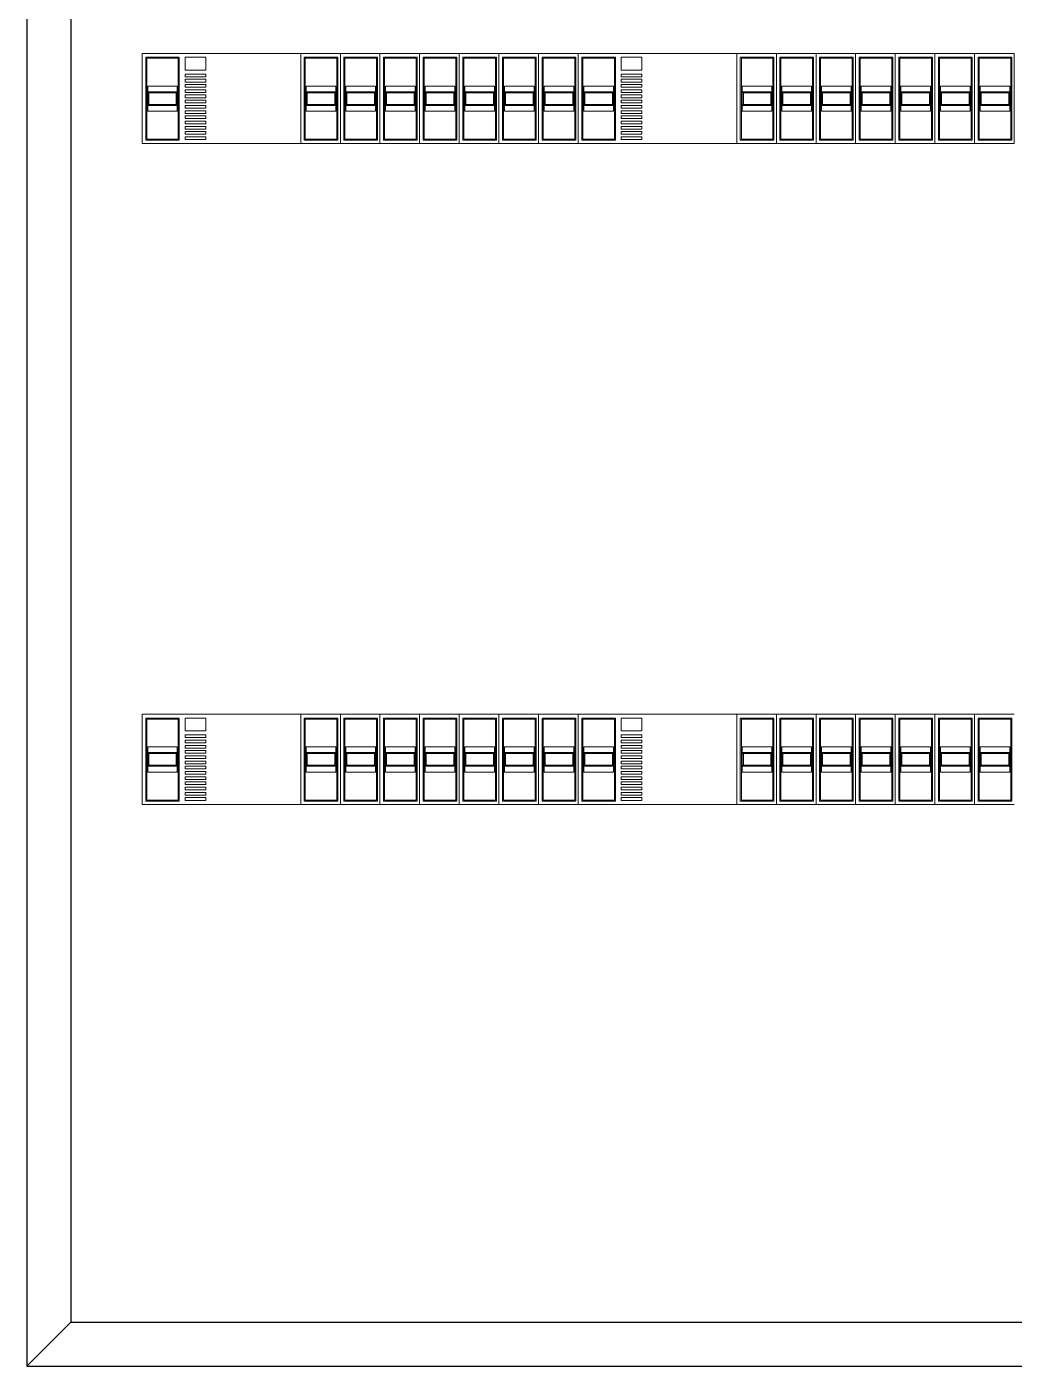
# Model space of a CAD drawing. Header units: millimetres. Extents: x 2046 to 14753, y 2361 to 29276.
# Drawn here: x 10143.6 to 10188.4, y 3830.7 to 3891.5 of the extents above; entities that cross this region are included whole.
import ezdxf

# ---------------------------------------------------------------- set-up
doc = ezdxf.new("R2010")
doc.units = ezdxf.units.MM
doc.layers.add('MYKUVVET', color=1, linetype='Continuous')

msp = doc.modelspace()

# ---------------------------------------------------------------- linework, layer by layer
at = {"color": 30, "lineweight": 9}
for p, q in [((10148.849, 3890.267), (10148.849, 3886.176)), ((10156.049, 3890.267), (10148.849, 3890.267)), ((10149.012, 3890.093), (10149.012, 3886.329)), ((10150.537, 3890.093), (10149.012, 3890.093)), ((10149.058, 3890.047), (10149.058, 3886.374)), ((10150.492, 3890.047), (10149.058, 3890.047)), ((10150.492, 3886.374), (10150.492, 3890.047)), ((10150.537, 3886.329), (10150.537, 3890.093)), ((10150.796, 3890.093), (10150.796, 3889.508)), ((10151.744, 3890.093), (10150.796, 3890.093)), ((10151.744, 3889.508), (10151.744, 3890.093)), ((10156.049, 3886.176), (10156.049, 3890.267)), ((10156.212, 3890.093), (10156.212, 3886.329)), ((10157.737, 3890.093), (10156.212, 3890.093)), ((10156.258, 3890.047), (10156.258, 3886.374)), ((10157.692, 3890.047), (10156.258, 3890.047)), ((10157.692, 3886.374), (10157.692, 3890.047)), ((10157.737, 3886.329), (10157.737, 3890.093)), ((10158.012, 3890.093), (10158.012, 3886.329)), ((10159.537, 3890.093), (10158.012, 3890.093)), ((10158.058, 3890.047), (10158.058, 3886.374)), ((10159.492, 3890.047), (10158.058, 3890.047)), ((10159.492, 3886.374), (10159.492, 3890.047)), ((10159.537, 3886.329), (10159.537, 3890.093)), ((10159.812, 3890.093), (10159.812, 3886.329)), ((10161.337, 3890.093), (10159.812, 3890.093)), ((10159.858, 3890.047), (10159.858, 3886.374)), ((10161.292, 3890.047), (10159.858, 3890.047)), ((10161.292, 3886.374), (10161.292, 3890.047)), ((10161.337, 3886.329), (10161.337, 3890.093)), ((10161.612, 3890.093), (10161.612, 3886.329)), ((10163.137, 3890.093), (10161.612, 3890.093)), ((10161.658, 3890.047), (10161.658, 3886.374)), ((10163.092, 3890.047), (10161.658, 3890.047)), ((10163.092, 3886.374), (10163.092, 3890.047)), ((10163.137, 3886.329), (10163.137, 3890.093)), ((10163.412, 3890.093), (10163.412, 3886.329)), ((10164.937, 3890.093), (10163.412, 3890.093)), ((10163.458, 3890.047), (10163.458, 3886.374)), ((10164.892, 3890.047), (10163.458, 3890.047)), ((10164.892, 3886.374), (10164.892, 3890.047)), ((10164.937, 3886.329), (10164.937, 3890.093)), ((10165.212, 3890.093), (10165.212, 3886.329)), ((10166.737, 3890.093), (10165.212, 3890.093)), ((10165.258, 3890.047), (10165.258, 3886.374)), ((10166.692, 3890.047), (10165.258, 3890.047)), ((10166.692, 3886.374), (10166.692, 3890.047)), ((10166.737, 3886.329), (10166.737, 3890.093)), ((10167.012, 3890.093), (10167.012, 3886.329)), ((10168.537, 3890.093), (10167.012, 3890.093)), ((10167.058, 3890.047), (10167.058, 3886.374)), ((10168.492, 3890.047), (10167.058, 3890.047)), ((10168.492, 3886.374), (10168.492, 3890.047)), ((10168.537, 3886.329), (10168.537, 3890.093)), ((10168.649, 3890.267), (10168.649, 3886.176)), ((10175.849, 3890.267), (10168.649, 3890.267)), ((10168.812, 3890.093), (10168.812, 3886.329)), ((10170.337, 3890.093), (10168.812, 3890.093)), ((10168.858, 3890.047), (10168.858, 3886.374)), ((10170.292, 3890.047), (10168.858, 3890.047)), ((10170.292, 3886.374), (10170.292, 3890.047)), ((10170.337, 3886.329), (10170.337, 3890.093)), ((10170.596, 3890.093), (10170.596, 3889.508)), ((10171.544, 3890.093), (10170.596, 3890.093)), ((10171.544, 3889.508), (10171.544, 3890.093)), ((10175.849, 3886.176), (10175.849, 3890.267)), ((10176.012, 3890.093), (10176.012, 3886.329)), ((10177.537, 3890.093), (10176.012, 3890.093)), ((10176.058, 3890.047), (10176.058, 3886.374)), ((10177.492, 3890.047), (10176.058, 3890.047)), ((10177.492, 3886.374), (10177.492, 3890.047)), ((10177.537, 3886.329), (10177.537, 3890.093)), ((10177.812, 3890.093), (10177.812, 3886.329)), ((10179.337, 3890.093), (10177.812, 3890.093)), ((10177.858, 3890.047), (10177.858, 3886.374)), ((10179.292, 3890.047), (10177.858, 3890.047)), ((10179.292, 3886.374), (10179.292, 3890.047)), ((10179.337, 3886.329), (10179.337, 3890.093)), ((10179.612, 3890.093), (10179.612, 3886.329)), ((10181.137, 3890.093), (10179.612, 3890.093)), ((10179.658, 3890.047), (10179.658, 3886.374)), ((10181.092, 3890.047), (10179.658, 3890.047)), ((10181.092, 3886.374), (10181.092, 3890.047)), ((10181.137, 3886.329), (10181.137, 3890.093)), ((10181.412, 3890.093), (10181.412, 3886.329)), ((10182.937, 3890.093), (10181.412, 3890.093)), ((10181.458, 3890.047), (10181.458, 3886.374)), ((10182.892, 3890.047), (10181.458, 3890.047)), ((10182.892, 3886.374), (10182.892, 3890.047)), ((10182.937, 3886.329), (10182.937, 3890.093)), ((10183.212, 3890.093), (10183.212, 3886.329)), ((10184.737, 3890.093), (10183.212, 3890.093)), ((10183.258, 3890.047), (10183.258, 3886.374)), ((10184.692, 3890.047), (10183.258, 3890.047)), ((10184.692, 3886.374), (10184.692, 3890.047)), ((10184.737, 3886.329), (10184.737, 3890.093)), ((10185.012, 3890.093), (10185.012, 3886.329)), ((10186.537, 3890.093), (10185.012, 3890.093)), ((10185.058, 3890.047), (10185.058, 3886.374)), ((10186.492, 3890.047), (10185.058, 3890.047)), ((10186.492, 3886.374), (10186.492, 3890.047)), ((10186.537, 3886.329), (10186.537, 3890.093)), ((10186.812, 3890.093), (10186.812, 3886.329)), ((10188.337, 3890.093), (10186.812, 3890.093)), ((10186.858, 3890.047), (10186.858, 3886.374)), ((10188.292, 3890.047), (10186.858, 3890.047)), ((10188.292, 3886.374), (10188.292, 3890.047)), ((10188.337, 3886.329), (10188.337, 3890.093)), ((10150.796, 3889.508), (10151.744, 3889.508)), ((10170.596, 3889.508), (10171.544, 3889.508)), ((10149.103, 3888.789), (10149.103, 3887.644)), ((10150.446, 3888.789), (10149.103, 3888.789)), ((10150.446, 3887.644), (10150.446, 3888.789)), ((10150.796, 3889.331), (10150.796, 3889.206)), ((10151.744, 3889.331), (10150.796, 3889.331)), ((10150.796, 3889.206), (10151.744, 3889.206)), ((10150.796, 3889.094), (10150.796, 3888.969)), ((10151.744, 3889.094), (10150.796, 3889.094)), ((10150.796, 3888.969), (10151.744, 3888.969)), ((10150.796, 3888.856), (10150.796, 3888.732)), ((10151.744, 3888.856), (10150.796, 3888.856)), ((10151.744, 3889.206), (10151.744, 3889.331)), ((10151.744, 3888.969), (10151.744, 3889.094)), ((10151.744, 3888.732), (10151.744, 3888.856)), ((10156.303, 3888.789), (10156.303, 3887.644)), ((10157.646, 3888.789), (10156.303, 3888.789)), ((10157.646, 3887.644), (10157.646, 3888.789)), ((10158.103, 3888.789), (10158.103, 3887.644)), ((10159.446, 3888.789), (10158.103, 3888.789)), ((10159.446, 3887.644), (10159.446, 3888.789)), ((10159.903, 3888.789), (10159.903, 3887.644)), ((10161.246, 3888.789), (10159.903, 3888.789)), ((10161.246, 3887.644), (10161.246, 3888.789)), ((10161.703, 3888.789), (10161.703, 3887.644)), ((10163.046, 3888.789), (10161.703, 3888.789)), ((10163.046, 3887.644), (10163.046, 3888.789)), ((10163.503, 3888.789), (10163.503, 3887.644)), ((10164.846, 3888.789), (10163.503, 3888.789)), ((10164.846, 3887.644), (10164.846, 3888.789)), ((10165.303, 3888.789), (10165.303, 3887.644)), ((10166.646, 3888.789), (10165.303, 3888.789)), ((10166.646, 3887.644), (10166.646, 3888.789)), ((10167.103, 3888.789), (10167.103, 3887.644)), ((10168.446, 3888.789), (10167.103, 3888.789)), ((10168.446, 3887.644), (10168.446, 3888.789)), ((10168.903, 3888.789), (10168.903, 3887.644)), ((10170.246, 3888.789), (10168.903, 3888.789)), ((10170.246, 3887.644), (10170.246, 3888.789)), ((10170.596, 3889.331), (10170.596, 3889.206)), ((10171.544, 3889.331), (10170.596, 3889.331)), ((10170.596, 3889.206), (10171.544, 3889.206)), ((10170.596, 3889.094), (10170.596, 3888.969)), ((10171.544, 3889.094), (10170.596, 3889.094)), ((10170.596, 3888.969), (10171.544, 3888.969)), ((10170.596, 3888.856), (10170.596, 3888.732)), ((10171.544, 3888.856), (10170.596, 3888.856)), ((10171.544, 3889.206), (10171.544, 3889.331)), ((10171.544, 3888.969), (10171.544, 3889.094)), ((10171.544, 3888.732), (10171.544, 3888.856)), ((10176.103, 3888.789), (10176.103, 3887.644)), ((10177.446, 3888.789), (10176.103, 3888.789)), ((10177.446, 3887.644), (10177.446, 3888.789)), ((10177.903, 3888.789), (10177.903, 3887.644)), ((10179.246, 3888.789), (10177.903, 3888.789)), ((10179.246, 3887.644), (10179.246, 3888.789)), ((10179.703, 3888.789), (10179.703, 3887.644)), ((10181.046, 3888.789), (10179.703, 3888.789)), ((10181.046, 3887.644), (10181.046, 3888.789)), ((10181.503, 3888.789), (10181.503, 3887.644)), ((10182.846, 3888.789), (10181.503, 3888.789)), ((10182.846, 3887.644), (10182.846, 3888.789)), ((10183.303, 3888.789), (10183.303, 3887.644)), ((10184.646, 3888.789), (10183.303, 3888.789)), ((10184.646, 3887.644), (10184.646, 3888.789)), ((10185.103, 3888.789), (10185.103, 3887.644)), ((10186.446, 3888.789), (10185.103, 3888.789)), ((10186.446, 3887.644), (10186.446, 3888.789)), ((10186.903, 3888.789), (10186.903, 3887.644)), ((10188.246, 3888.789), (10186.903, 3888.789)), ((10188.246, 3887.644), (10188.246, 3888.789)), ((10150.446, 3888.528), (10149.103, 3888.528)), ((10149.149, 3888.482), (10149.103, 3888.528)), ((10150.401, 3888.482), (10149.149, 3888.482)), ((10149.149, 3887.95), (10149.149, 3888.482)), ((10150.401, 3888.482), (10150.446, 3888.528)), ((10150.401, 3887.95), (10150.401, 3888.482)), ((10150.796, 3888.732), (10151.744, 3888.732)), ((10150.796, 3888.619), (10150.796, 3888.494)), ((10151.744, 3888.619), (10150.796, 3888.619)), ((10150.796, 3888.494), (10151.744, 3888.494)), ((10150.796, 3888.382), (10150.796, 3888.257)), ((10151.744, 3888.382), (10150.796, 3888.382)), ((10150.796, 3888.257), (10151.744, 3888.257)), ((10151.744, 3888.494), (10151.744, 3888.619)), ((10151.744, 3888.257), (10151.744, 3888.382)), ((10157.646, 3888.528), (10156.303, 3888.528)), ((10156.349, 3888.482), (10156.303, 3888.528)), ((10157.601, 3888.482), (10156.349, 3888.482)), ((10156.349, 3887.95), (10156.349, 3888.482)), ((10157.601, 3888.482), (10157.646, 3888.528)), ((10157.601, 3887.95), (10157.601, 3888.482)), ((10159.446, 3888.528), (10158.103, 3888.528)), ((10158.149, 3888.482), (10158.103, 3888.528)), ((10159.401, 3888.482), (10158.149, 3888.482)), ((10158.149, 3887.95), (10158.149, 3888.482)), ((10159.401, 3888.482), (10159.446, 3888.528)), ((10159.401, 3887.95), (10159.401, 3888.482)), ((10161.246, 3888.528), (10159.903, 3888.528)), ((10159.949, 3888.482), (10159.903, 3888.528)), ((10161.201, 3888.482), (10159.949, 3888.482)), ((10159.949, 3887.95), (10159.949, 3888.482)), ((10161.201, 3888.482), (10161.246, 3888.528)), ((10161.201, 3887.95), (10161.201, 3888.482)), ((10163.046, 3888.528), (10161.703, 3888.528)), ((10161.749, 3888.482), (10161.703, 3888.528)), ((10163.001, 3888.482), (10161.749, 3888.482)), ((10161.749, 3887.95), (10161.749, 3888.482)), ((10163.001, 3888.482), (10163.046, 3888.528)), ((10163.001, 3887.95), (10163.001, 3888.482)), ((10164.846, 3888.528), (10163.503, 3888.528)), ((10163.549, 3888.482), (10163.503, 3888.528)), ((10164.801, 3888.482), (10163.549, 3888.482)), ((10163.549, 3887.95), (10163.549, 3888.482)), ((10164.801, 3888.482), (10164.846, 3888.528)), ((10164.801, 3887.95), (10164.801, 3888.482)), ((10166.646, 3888.528), (10165.303, 3888.528)), ((10165.349, 3888.482), (10165.303, 3888.528)), ((10166.601, 3888.482), (10165.349, 3888.482)), ((10165.349, 3887.95), (10165.349, 3888.482)), ((10166.601, 3888.482), (10166.646, 3888.528)), ((10166.601, 3887.95), (10166.601, 3888.482)), ((10168.446, 3888.528), (10167.103, 3888.528)), ((10167.149, 3888.482), (10167.103, 3888.528)), ((10168.401, 3888.482), (10167.149, 3888.482)), ((10167.149, 3887.95), (10167.149, 3888.482)), ((10168.401, 3888.482), (10168.446, 3888.528)), ((10168.401, 3887.95), (10168.401, 3888.482)), ((10170.246, 3888.528), (10168.903, 3888.528)), ((10168.949, 3888.482), (10168.903, 3888.528)), ((10170.201, 3888.482), (10168.949, 3888.482)), ((10168.949, 3887.95), (10168.949, 3888.482)), ((10170.201, 3888.482), (10170.246, 3888.528)), ((10170.201, 3887.95), (10170.201, 3888.482)), ((10170.596, 3888.732), (10171.544, 3888.732)), ((10170.596, 3888.619), (10170.596, 3888.494)), ((10171.544, 3888.619), (10170.596, 3888.619)), ((10170.596, 3888.494), (10171.544, 3888.494)), ((10170.596, 3888.382), (10170.596, 3888.257)), ((10171.544, 3888.382), (10170.596, 3888.382)), ((10170.596, 3888.257), (10171.544, 3888.257)), ((10171.544, 3888.494), (10171.544, 3888.619)), ((10171.544, 3888.257), (10171.544, 3888.382)), ((10177.446, 3888.528), (10176.103, 3888.528)), ((10176.149, 3888.482), (10176.103, 3888.528)), ((10177.401, 3888.482), (10176.149, 3888.482)), ((10176.149, 3887.95), (10176.149, 3888.482)), ((10177.401, 3888.482), (10177.446, 3888.528)), ((10177.401, 3887.95), (10177.401, 3888.482)), ((10179.246, 3888.528), (10177.903, 3888.528)), ((10177.949, 3888.482), (10177.903, 3888.528)), ((10179.201, 3888.482), (10177.949, 3888.482)), ((10177.949, 3887.95), (10177.949, 3888.482)), ((10179.201, 3888.482), (10179.246, 3888.528)), ((10179.201, 3887.95), (10179.201, 3888.482)), ((10181.046, 3888.528), (10179.703, 3888.528)), ((10179.749, 3888.482), (10179.703, 3888.528)), ((10181.001, 3888.482), (10179.749, 3888.482)), ((10179.749, 3887.95), (10179.749, 3888.482)), ((10181.001, 3888.482), (10181.046, 3888.528)), ((10181.001, 3887.95), (10181.001, 3888.482)), ((10182.846, 3888.528), (10181.503, 3888.528)), ((10181.549, 3888.482), (10181.503, 3888.528)), ((10182.801, 3888.482), (10181.549, 3888.482)), ((10181.549, 3887.95), (10181.549, 3888.482)), ((10182.801, 3888.482), (10182.846, 3888.528)), ((10182.801, 3887.95), (10182.801, 3888.482)), ((10184.646, 3888.528), (10183.303, 3888.528)), ((10183.349, 3888.482), (10183.303, 3888.528)), ((10184.601, 3888.482), (10183.349, 3888.482)), ((10183.349, 3887.95), (10183.349, 3888.482)), ((10184.601, 3888.482), (10184.646, 3888.528)), ((10184.601, 3887.95), (10184.601, 3888.482)), ((10186.446, 3888.528), (10185.103, 3888.528)), ((10185.149, 3888.482), (10185.103, 3888.528)), ((10186.401, 3888.482), (10185.149, 3888.482)), ((10185.149, 3887.95), (10185.149, 3888.482)), ((10186.401, 3888.482), (10186.446, 3888.528)), ((10186.401, 3887.95), (10186.401, 3888.482)), ((10188.246, 3888.528), (10186.903, 3888.528)), ((10186.949, 3888.482), (10186.903, 3888.528)), ((10188.201, 3888.482), (10186.949, 3888.482)), ((10186.949, 3887.95), (10186.949, 3888.482)), ((10188.201, 3888.482), (10188.246, 3888.528)), ((10188.201, 3887.95), (10188.201, 3888.482)), ((10149.149, 3887.95), (10149.103, 3887.905)), ((10150.446, 3887.905), (10149.103, 3887.905)), ((10149.103, 3887.644), (10150.446, 3887.644)), ((10150.401, 3887.95), (10149.149, 3887.95)), ((10150.401, 3887.95), (10150.446, 3887.905)), ((10150.796, 3888.144), (10150.796, 3888.02)), ((10151.744, 3888.144), (10150.796, 3888.144)), ((10150.796, 3888.02), (10151.744, 3888.02)), ((10150.796, 3887.907), (10150.796, 3887.783)), ((10151.744, 3887.907), (10150.796, 3887.907)), ((10150.796, 3887.783), (10151.744, 3887.783)), ((10150.796, 3887.67), (10150.796, 3887.545)), ((10151.744, 3887.67), (10150.796, 3887.67)), ((10150.796, 3887.545), (10151.744, 3887.545)), ((10151.744, 3888.02), (10151.744, 3888.144)), ((10151.744, 3887.783), (10151.744, 3887.907)), ((10151.744, 3887.545), (10151.744, 3887.67)), ((10156.349, 3887.95), (10156.303, 3887.905)), ((10157.646, 3887.905), (10156.303, 3887.905)), ((10156.303, 3887.644), (10157.646, 3887.644)), ((10157.601, 3887.95), (10156.349, 3887.95)), ((10157.601, 3887.95), (10157.646, 3887.905)), ((10158.149, 3887.95), (10158.103, 3887.905)), ((10159.446, 3887.905), (10158.103, 3887.905)), ((10158.103, 3887.644), (10159.446, 3887.644)), ((10159.401, 3887.95), (10158.149, 3887.95)), ((10159.401, 3887.95), (10159.446, 3887.905)), ((10159.949, 3887.95), (10159.903, 3887.905)), ((10161.246, 3887.905), (10159.903, 3887.905)), ((10159.903, 3887.644), (10161.246, 3887.644)), ((10161.201, 3887.95), (10159.949, 3887.95)), ((10161.201, 3887.95), (10161.246, 3887.905)), ((10161.749, 3887.95), (10161.703, 3887.905)), ((10163.046, 3887.905), (10161.703, 3887.905)), ((10161.703, 3887.644), (10163.046, 3887.644)), ((10163.001, 3887.95), (10161.749, 3887.95)), ((10163.001, 3887.95), (10163.046, 3887.905)), ((10163.549, 3887.95), (10163.503, 3887.905)), ((10164.846, 3887.905), (10163.503, 3887.905)), ((10163.503, 3887.644), (10164.846, 3887.644)), ((10164.801, 3887.95), (10163.549, 3887.95)), ((10164.801, 3887.95), (10164.846, 3887.905)), ((10165.349, 3887.95), (10165.303, 3887.905)), ((10166.646, 3887.905), (10165.303, 3887.905)), ((10165.303, 3887.644), (10166.646, 3887.644)), ((10166.601, 3887.95), (10165.349, 3887.95)), ((10166.601, 3887.95), (10166.646, 3887.905)), ((10167.149, 3887.95), (10167.103, 3887.905)), ((10168.446, 3887.905), (10167.103, 3887.905)), ((10167.103, 3887.644), (10168.446, 3887.644)), ((10168.401, 3887.95), (10167.149, 3887.95)), ((10168.401, 3887.95), (10168.446, 3887.905)), ((10168.949, 3887.95), (10168.903, 3887.905)), ((10170.246, 3887.905), (10168.903, 3887.905)), ((10168.903, 3887.644), (10170.246, 3887.644)), ((10170.201, 3887.95), (10168.949, 3887.95)), ((10170.201, 3887.95), (10170.246, 3887.905)), ((10170.596, 3888.144), (10170.596, 3888.02)), ((10171.544, 3888.144), (10170.596, 3888.144)), ((10170.596, 3888.02), (10171.544, 3888.02)), ((10170.596, 3887.907), (10170.596, 3887.783)), ((10171.544, 3887.907), (10170.596, 3887.907)), ((10170.596, 3887.783), (10171.544, 3887.783)), ((10170.596, 3887.67), (10170.596, 3887.545)), ((10171.544, 3887.67), (10170.596, 3887.67)), ((10170.596, 3887.545), (10171.544, 3887.545)), ((10171.544, 3888.02), (10171.544, 3888.144)), ((10171.544, 3887.783), (10171.544, 3887.907)), ((10171.544, 3887.545), (10171.544, 3887.67)), ((10176.149, 3887.95), (10176.103, 3887.905)), ((10177.446, 3887.905), (10176.103, 3887.905)), ((10176.103, 3887.644), (10177.446, 3887.644)), ((10177.401, 3887.95), (10176.149, 3887.95)), ((10177.401, 3887.95), (10177.446, 3887.905)), ((10177.949, 3887.95), (10177.903, 3887.905)), ((10179.246, 3887.905), (10177.903, 3887.905)), ((10177.903, 3887.644), (10179.246, 3887.644)), ((10179.201, 3887.95), (10177.949, 3887.95)), ((10179.201, 3887.95), (10179.246, 3887.905)), ((10179.749, 3887.95), (10179.703, 3887.905)), ((10181.046, 3887.905), (10179.703, 3887.905)), ((10179.703, 3887.644), (10181.046, 3887.644)), ((10181.001, 3887.95), (10179.749, 3887.95)), ((10181.001, 3887.95), (10181.046, 3887.905)), ((10181.549, 3887.95), (10181.503, 3887.905)), ((10182.846, 3887.905), (10181.503, 3887.905)), ((10181.503, 3887.644), (10182.846, 3887.644)), ((10182.801, 3887.95), (10181.549, 3887.95)), ((10182.801, 3887.95), (10182.846, 3887.905)), ((10183.349, 3887.95), (10183.303, 3887.905)), ((10184.646, 3887.905), (10183.303, 3887.905)), ((10183.303, 3887.644), (10184.646, 3887.644)), ((10184.601, 3887.95), (10183.349, 3887.95)), ((10184.601, 3887.95), (10184.646, 3887.905)), ((10185.149, 3887.95), (10185.103, 3887.905)), ((10186.446, 3887.905), (10185.103, 3887.905)), ((10185.103, 3887.644), (10186.446, 3887.644)), ((10186.401, 3887.95), (10185.149, 3887.95)), ((10186.401, 3887.95), (10186.446, 3887.905)), ((10186.949, 3887.95), (10186.903, 3887.905)), ((10188.246, 3887.905), (10186.903, 3887.905)), ((10186.903, 3887.644), (10188.246, 3887.644)), ((10188.201, 3887.95), (10186.949, 3887.95)), ((10188.201, 3887.95), (10188.246, 3887.905)), ((10150.796, 3887.433), (10150.796, 3887.308)), ((10151.744, 3887.433), (10150.796, 3887.433)), ((10150.796, 3887.308), (10151.744, 3887.308)), ((10150.796, 3887.195), (10150.796, 3887.071)), ((10151.744, 3887.195), (10150.796, 3887.195)), ((10150.796, 3887.071), (10151.744, 3887.071)), ((10150.796, 3886.958), (10150.796, 3886.833)), ((10151.744, 3886.958), (10150.796, 3886.958)), ((10151.744, 3887.308), (10151.744, 3887.433)), ((10151.744, 3887.071), (10151.744, 3887.195)), ((10151.744, 3886.833), (10151.744, 3886.958)), ((10170.596, 3887.433), (10170.596, 3887.308)), ((10171.544, 3887.433), (10170.596, 3887.433)), ((10170.596, 3887.308), (10171.544, 3887.308)), ((10170.596, 3887.195), (10170.596, 3887.071)), ((10171.544, 3887.195), (10170.596, 3887.195)), ((10170.596, 3887.071), (10171.544, 3887.071)), ((10170.596, 3886.958), (10170.596, 3886.833)), ((10171.544, 3886.958), (10170.596, 3886.958)), ((10171.544, 3887.308), (10171.544, 3887.433)), ((10171.544, 3887.071), (10171.544, 3887.195)), ((10171.544, 3886.833), (10171.544, 3886.958)), ((10149.012, 3886.329), (10150.537, 3886.329)), ((10149.058, 3886.374), (10150.492, 3886.374)), ((10150.796, 3886.833), (10151.744, 3886.833)), ((10150.796, 3886.721), (10150.796, 3886.596)), ((10151.744, 3886.721), (10150.796, 3886.721)), ((10150.796, 3886.596), (10151.744, 3886.596)), ((10150.796, 3886.483), (10150.796, 3886.359)), ((10151.744, 3886.483), (10150.796, 3886.483)), ((10150.796, 3886.359), (10151.744, 3886.359)), ((10151.744, 3886.596), (10151.744, 3886.721)), ((10151.744, 3886.359), (10151.744, 3886.483)), ((10156.212, 3886.329), (10157.737, 3886.329)), ((10156.258, 3886.374), (10157.692, 3886.374)), ((10158.012, 3886.329), (10159.537, 3886.329)), ((10158.058, 3886.374), (10159.492, 3886.374)), ((10159.812, 3886.329), (10161.337, 3886.329)), ((10159.858, 3886.374), (10161.292, 3886.374)), ((10161.612, 3886.329), (10163.137, 3886.329)), ((10161.658, 3886.374), (10163.092, 3886.374)), ((10163.412, 3886.329), (10164.937, 3886.329)), ((10163.458, 3886.374), (10164.892, 3886.374)), ((10165.212, 3886.329), (10166.737, 3886.329)), ((10165.258, 3886.374), (10166.692, 3886.374)), ((10167.012, 3886.329), (10168.537, 3886.329)), ((10167.058, 3886.374), (10168.492, 3886.374)), ((10168.812, 3886.329), (10170.337, 3886.329)), ((10168.858, 3886.374), (10170.292, 3886.374)), ((10170.596, 3886.833), (10171.544, 3886.833)), ((10170.596, 3886.721), (10170.596, 3886.596)), ((10171.544, 3886.721), (10170.596, 3886.721)), ((10170.596, 3886.596), (10171.544, 3886.596)), ((10170.596, 3886.483), (10170.596, 3886.359)), ((10171.544, 3886.483), (10170.596, 3886.483)), ((10170.596, 3886.359), (10171.544, 3886.359)), ((10171.544, 3886.596), (10171.544, 3886.721)), ((10171.544, 3886.359), (10171.544, 3886.483)), ((10176.012, 3886.329), (10177.537, 3886.329)), ((10176.058, 3886.374), (10177.492, 3886.374)), ((10177.812, 3886.329), (10179.337, 3886.329)), ((10177.858, 3886.374), (10179.292, 3886.374)), ((10179.612, 3886.329), (10181.137, 3886.329)), ((10179.658, 3886.374), (10181.092, 3886.374)), ((10181.412, 3886.329), (10182.937, 3886.329)), ((10181.458, 3886.374), (10182.892, 3886.374)), ((10183.212, 3886.329), (10184.737, 3886.329)), ((10183.258, 3886.374), (10184.692, 3886.374)), ((10185.012, 3886.329), (10186.537, 3886.329)), ((10185.058, 3886.374), (10186.492, 3886.374)), ((10186.812, 3886.329), (10188.337, 3886.329)), ((10186.858, 3886.374), (10188.292, 3886.374)), ((10148.849, 3886.176), (10156.049, 3886.176)), ((10168.649, 3886.176), (10175.849, 3886.176)), ((10148.849, 3860.267), (10148.849, 3856.176)), ((10156.049, 3860.267), (10148.849, 3860.267)), ((10156.049, 3856.176), (10156.049, 3860.267)), ((10168.649, 3860.267), (10168.649, 3856.176)), ((10175.849, 3860.267), (10168.649, 3860.267)), ((10175.849, 3856.176), (10175.849, 3860.267)), ((10149.012, 3860.093), (10149.012, 3856.329)), ((10150.537, 3860.093), (10149.012, 3860.093)), ((10149.058, 3860.047), (10149.058, 3856.374)), ((10150.492, 3860.047), (10149.058, 3860.047)), ((10150.492, 3856.374), (10150.492, 3860.047)), ((10150.537, 3856.329), (10150.537, 3860.093)), ((10150.796, 3860.093), (10150.796, 3859.508)), ((10151.744, 3860.093), (10150.796, 3860.093)), ((10151.744, 3859.508), (10151.744, 3860.093)), ((10156.212, 3860.093), (10156.212, 3856.329)), ((10157.737, 3860.093), (10156.212, 3860.093)), ((10156.258, 3860.047), (10156.258, 3856.374)), ((10157.692, 3860.047), (10156.258, 3860.047)), ((10157.692, 3856.374), (10157.692, 3860.047)), ((10157.737, 3856.329), (10157.737, 3860.093)), ((10158.012, 3860.093), (10158.012, 3856.329)), ((10159.537, 3860.093), (10158.012, 3860.093)), ((10158.058, 3860.047), (10158.058, 3856.374)), ((10159.492, 3860.047), (10158.058, 3860.047)), ((10159.492, 3856.374), (10159.492, 3860.047)), ((10159.537, 3856.329), (10159.537, 3860.093)), ((10159.812, 3860.093), (10159.812, 3856.329)), ((10161.337, 3860.093), (10159.812, 3860.093)), ((10159.858, 3860.047), (10159.858, 3856.374)), ((10161.292, 3860.047), (10159.858, 3860.047)), ((10161.292, 3856.374), (10161.292, 3860.047)), ((10161.337, 3856.329), (10161.337, 3860.093)), ((10161.612, 3860.093), (10161.612, 3856.329)), ((10163.137, 3860.093), (10161.612, 3860.093)), ((10161.658, 3860.047), (10161.658, 3856.374)), ((10163.092, 3860.047), (10161.658, 3860.047)), ((10163.092, 3856.374), (10163.092, 3860.047)), ((10163.137, 3856.329), (10163.137, 3860.093)), ((10163.412, 3860.093), (10163.412, 3856.329)), ((10164.937, 3860.093), (10163.412, 3860.093)), ((10163.458, 3860.047), (10163.458, 3856.374)), ((10164.892, 3860.047), (10163.458, 3860.047)), ((10164.892, 3856.374), (10164.892, 3860.047)), ((10164.937, 3856.329), (10164.937, 3860.093)), ((10165.212, 3860.093), (10165.212, 3856.329)), ((10166.737, 3860.093), (10165.212, 3860.093)), ((10165.258, 3860.047), (10165.258, 3856.374)), ((10166.692, 3860.047), (10165.258, 3860.047)), ((10166.692, 3856.374), (10166.692, 3860.047)), ((10166.737, 3856.329), (10166.737, 3860.093)), ((10167.012, 3860.093), (10167.012, 3856.329)), ((10168.537, 3860.093), (10167.012, 3860.093)), ((10167.058, 3860.047), (10167.058, 3856.374)), ((10168.492, 3860.047), (10167.058, 3860.047)), ((10168.492, 3856.374), (10168.492, 3860.047)), ((10168.537, 3856.329), (10168.537, 3860.093)), ((10168.812, 3860.093), (10168.812, 3856.329)), ((10170.337, 3860.093), (10168.812, 3860.093)), ((10168.858, 3860.047), (10168.858, 3856.374)), ((10170.292, 3860.047), (10168.858, 3860.047)), ((10170.292, 3856.374), (10170.292, 3860.047)), ((10170.337, 3856.329), (10170.337, 3860.093)), ((10170.596, 3860.093), (10170.596, 3859.508)), ((10171.544, 3860.093), (10170.596, 3860.093)), ((10171.544, 3859.508), (10171.544, 3860.093)), ((10176.012, 3860.093), (10176.012, 3856.329)), ((10177.537, 3860.093), (10176.012, 3860.093)), ((10176.058, 3860.047), (10176.058, 3856.374)), ((10177.492, 3860.047), (10176.058, 3860.047)), ((10177.492, 3856.374), (10177.492, 3860.047)), ((10177.537, 3856.329), (10177.537, 3860.093)), ((10177.812, 3860.093), (10177.812, 3856.329)), ((10179.337, 3860.093), (10177.812, 3860.093)), ((10177.858, 3860.047), (10177.858, 3856.374)), ((10179.292, 3860.047), (10177.858, 3860.047)), ((10179.292, 3856.374), (10179.292, 3860.047)), ((10179.337, 3856.329), (10179.337, 3860.093)), ((10179.612, 3860.093), (10179.612, 3856.329)), ((10181.137, 3860.093), (10179.612, 3860.093)), ((10179.658, 3860.047), (10179.658, 3856.374)), ((10181.092, 3860.047), (10179.658, 3860.047)), ((10181.092, 3856.374), (10181.092, 3860.047)), ((10181.137, 3856.329), (10181.137, 3860.093)), ((10181.412, 3860.093), (10181.412, 3856.329)), ((10182.937, 3860.093), (10181.412, 3860.093)), ((10181.458, 3860.047), (10181.458, 3856.374)), ((10182.892, 3860.047), (10181.458, 3860.047)), ((10182.892, 3856.374), (10182.892, 3860.047)), ((10182.937, 3856.329), (10182.937, 3860.093)), ((10183.212, 3860.093), (10183.212, 3856.329)), ((10184.737, 3860.093), (10183.212, 3860.093)), ((10183.258, 3860.047), (10183.258, 3856.374)), ((10184.692, 3860.047), (10183.258, 3860.047)), ((10184.692, 3856.374), (10184.692, 3860.047)), ((10184.737, 3856.329), (10184.737, 3860.093)), ((10185.012, 3860.093), (10185.012, 3856.329)), ((10186.537, 3860.093), (10185.012, 3860.093)), ((10185.058, 3860.047), (10185.058, 3856.374)), ((10186.492, 3860.047), (10185.058, 3860.047)), ((10186.492, 3856.374), (10186.492, 3860.047)), ((10186.537, 3856.329), (10186.537, 3860.093)), ((10186.812, 3860.093), (10186.812, 3856.329)), ((10188.337, 3860.093), (10186.812, 3860.093)), ((10186.858, 3860.047), (10186.858, 3856.374)), ((10188.292, 3860.047), (10186.858, 3860.047)), ((10188.292, 3856.374), (10188.292, 3860.047)), ((10188.337, 3856.329), (10188.337, 3860.093)), ((10150.796, 3859.508), (10151.744, 3859.508)), ((10150.796, 3859.331), (10150.796, 3859.206)), ((10151.744, 3859.331), (10150.796, 3859.331)), ((10150.796, 3859.206), (10151.744, 3859.206)), ((10150.796, 3859.094), (10150.796, 3858.969)), ((10151.744, 3859.094), (10150.796, 3859.094)), ((10150.796, 3858.969), (10151.744, 3858.969)), ((10151.744, 3859.206), (10151.744, 3859.331)), ((10151.744, 3858.969), (10151.744, 3859.094)), ((10170.596, 3859.508), (10171.544, 3859.508)), ((10170.596, 3859.331), (10170.596, 3859.206)), ((10171.544, 3859.331), (10170.596, 3859.331)), ((10170.596, 3859.206), (10171.544, 3859.206)), ((10170.596, 3859.094), (10170.596, 3858.969)), ((10171.544, 3859.094), (10170.596, 3859.094)), ((10170.596, 3858.969), (10171.544, 3858.969)), ((10171.544, 3859.206), (10171.544, 3859.331)), ((10171.544, 3858.969), (10171.544, 3859.094)), ((10149.103, 3858.789), (10149.103, 3857.644)), ((10150.446, 3858.789), (10149.103, 3858.789)), ((10150.446, 3858.528), (10149.103, 3858.528)), ((10149.149, 3858.482), (10149.103, 3858.528)), ((10150.401, 3858.482), (10149.149, 3858.482)), ((10149.149, 3857.95), (10149.149, 3858.482)), ((10150.401, 3858.482), (10150.446, 3858.528)), ((10150.401, 3857.95), (10150.401, 3858.482)), ((10150.446, 3857.644), (10150.446, 3858.789)), ((10150.796, 3858.856), (10150.796, 3858.732)), ((10151.744, 3858.856), (10150.796, 3858.856)), ((10150.796, 3858.732), (10151.744, 3858.732)), ((10150.796, 3858.619), (10150.796, 3858.494)), ((10151.744, 3858.619), (10150.796, 3858.619)), ((10150.796, 3858.494), (10151.744, 3858.494)), ((10150.796, 3858.382), (10150.796, 3858.257)), ((10151.744, 3858.382), (10150.796, 3858.382)), ((10151.744, 3858.732), (10151.744, 3858.856)), ((10151.744, 3858.494), (10151.744, 3858.619)), ((10151.744, 3858.257), (10151.744, 3858.382)), ((10156.303, 3858.789), (10156.303, 3857.644)), ((10157.646, 3858.789), (10156.303, 3858.789)), ((10157.646, 3858.528), (10156.303, 3858.528)), ((10156.349, 3858.482), (10156.303, 3858.528)), ((10157.601, 3858.482), (10156.349, 3858.482)), ((10156.349, 3857.95), (10156.349, 3858.482)), ((10157.601, 3858.482), (10157.646, 3858.528)), ((10157.601, 3857.95), (10157.601, 3858.482)), ((10157.646, 3857.644), (10157.646, 3858.789)), ((10158.103, 3858.789), (10158.103, 3857.644)), ((10159.446, 3858.789), (10158.103, 3858.789)), ((10159.446, 3858.528), (10158.103, 3858.528)), ((10158.149, 3858.482), (10158.103, 3858.528)), ((10159.401, 3858.482), (10158.149, 3858.482)), ((10158.149, 3857.95), (10158.149, 3858.482)), ((10159.401, 3858.482), (10159.446, 3858.528)), ((10159.401, 3857.95), (10159.401, 3858.482)), ((10159.446, 3857.644), (10159.446, 3858.789)), ((10159.903, 3858.789), (10159.903, 3857.644)), ((10161.246, 3858.789), (10159.903, 3858.789)), ((10161.246, 3858.528), (10159.903, 3858.528)), ((10159.949, 3858.482), (10159.903, 3858.528)), ((10161.201, 3858.482), (10159.949, 3858.482)), ((10159.949, 3857.95), (10159.949, 3858.482)), ((10161.201, 3858.482), (10161.246, 3858.528)), ((10161.201, 3857.95), (10161.201, 3858.482)), ((10161.246, 3857.644), (10161.246, 3858.789)), ((10161.703, 3858.789), (10161.703, 3857.644)), ((10163.046, 3858.789), (10161.703, 3858.789)), ((10163.046, 3858.528), (10161.703, 3858.528)), ((10161.749, 3858.482), (10161.703, 3858.528)), ((10163.001, 3858.482), (10161.749, 3858.482)), ((10161.749, 3857.95), (10161.749, 3858.482)), ((10163.001, 3858.482), (10163.046, 3858.528)), ((10163.001, 3857.95), (10163.001, 3858.482)), ((10163.046, 3857.644), (10163.046, 3858.789)), ((10163.503, 3858.789), (10163.503, 3857.644)), ((10164.846, 3858.789), (10163.503, 3858.789)), ((10164.846, 3858.528), (10163.503, 3858.528)), ((10163.549, 3858.482), (10163.503, 3858.528)), ((10164.801, 3858.482), (10163.549, 3858.482)), ((10163.549, 3857.95), (10163.549, 3858.482)), ((10164.801, 3858.482), (10164.846, 3858.528)), ((10164.801, 3857.95), (10164.801, 3858.482)), ((10164.846, 3857.644), (10164.846, 3858.789)), ((10165.303, 3858.789), (10165.303, 3857.644)), ((10166.646, 3858.789), (10165.303, 3858.789)), ((10166.646, 3858.528), (10165.303, 3858.528)), ((10165.349, 3858.482), (10165.303, 3858.528)), ((10166.601, 3858.482), (10165.349, 3858.482)), ((10165.349, 3857.95), (10165.349, 3858.482)), ((10166.601, 3858.482), (10166.646, 3858.528)), ((10166.601, 3857.95), (10166.601, 3858.482)), ((10166.646, 3857.644), (10166.646, 3858.789)), ((10167.103, 3858.789), (10167.103, 3857.644)), ((10168.446, 3858.789), (10167.103, 3858.789)), ((10168.446, 3858.528), (10167.103, 3858.528)), ((10167.149, 3858.482), (10167.103, 3858.528)), ((10168.401, 3858.482), (10167.149, 3858.482)), ((10167.149, 3857.95), (10167.149, 3858.482)), ((10168.401, 3858.482), (10168.446, 3858.528)), ((10168.401, 3857.95), (10168.401, 3858.482)), ((10168.446, 3857.644), (10168.446, 3858.789)), ((10168.903, 3858.789), (10168.903, 3857.644)), ((10170.246, 3858.789), (10168.903, 3858.789)), ((10170.246, 3858.528), (10168.903, 3858.528)), ((10168.949, 3858.482), (10168.903, 3858.528)), ((10170.201, 3858.482), (10168.949, 3858.482)), ((10168.949, 3857.95), (10168.949, 3858.482)), ((10170.201, 3858.482), (10170.246, 3858.528)), ((10170.201, 3857.95), (10170.201, 3858.482)), ((10170.246, 3857.644), (10170.246, 3858.789)), ((10170.596, 3858.856), (10170.596, 3858.732)), ((10171.544, 3858.856), (10170.596, 3858.856)), ((10170.596, 3858.732), (10171.544, 3858.732)), ((10170.596, 3858.619), (10170.596, 3858.494)), ((10171.544, 3858.619), (10170.596, 3858.619)), ((10170.596, 3858.494), (10171.544, 3858.494)), ((10170.596, 3858.382), (10170.596, 3858.257)), ((10171.544, 3858.382), (10170.596, 3858.382)), ((10171.544, 3858.732), (10171.544, 3858.856)), ((10171.544, 3858.494), (10171.544, 3858.619)), ((10171.544, 3858.257), (10171.544, 3858.382)), ((10176.103, 3858.789), (10176.103, 3857.644)), ((10177.446, 3858.789), (10176.103, 3858.789)), ((10177.446, 3858.528), (10176.103, 3858.528)), ((10176.149, 3858.482), (10176.103, 3858.528)), ((10177.401, 3858.482), (10176.149, 3858.482)), ((10176.149, 3857.95), (10176.149, 3858.482)), ((10177.401, 3858.482), (10177.446, 3858.528)), ((10177.401, 3857.95), (10177.401, 3858.482)), ((10177.446, 3857.644), (10177.446, 3858.789)), ((10177.903, 3858.789), (10177.903, 3857.644)), ((10179.246, 3858.789), (10177.903, 3858.789)), ((10179.246, 3858.528), (10177.903, 3858.528)), ((10177.949, 3858.482), (10177.903, 3858.528)), ((10179.201, 3858.482), (10177.949, 3858.482)), ((10177.949, 3857.95), (10177.949, 3858.482)), ((10179.201, 3858.482), (10179.246, 3858.528)), ((10179.201, 3857.95), (10179.201, 3858.482)), ((10179.246, 3857.644), (10179.246, 3858.789)), ((10179.703, 3858.789), (10179.703, 3857.644)), ((10181.046, 3858.789), (10179.703, 3858.789)), ((10181.046, 3858.528), (10179.703, 3858.528)), ((10179.749, 3858.482), (10179.703, 3858.528)), ((10181.001, 3858.482), (10179.749, 3858.482)), ((10179.749, 3857.95), (10179.749, 3858.482)), ((10181.001, 3858.482), (10181.046, 3858.528)), ((10181.001, 3857.95), (10181.001, 3858.482)), ((10181.046, 3857.644), (10181.046, 3858.789)), ((10181.503, 3858.789), (10181.503, 3857.644)), ((10182.846, 3858.789), (10181.503, 3858.789)), ((10182.846, 3858.528), (10181.503, 3858.528)), ((10181.549, 3858.482), (10181.503, 3858.528)), ((10182.801, 3858.482), (10181.549, 3858.482)), ((10181.549, 3857.95), (10181.549, 3858.482)), ((10182.801, 3858.482), (10182.846, 3858.528)), ((10182.801, 3857.95), (10182.801, 3858.482)), ((10182.846, 3857.644), (10182.846, 3858.789)), ((10183.303, 3858.789), (10183.303, 3857.644)), ((10184.646, 3858.789), (10183.303, 3858.789)), ((10184.646, 3858.528), (10183.303, 3858.528)), ((10183.349, 3858.482), (10183.303, 3858.528)), ((10184.601, 3858.482), (10183.349, 3858.482)), ((10183.349, 3857.95), (10183.349, 3858.482)), ((10184.601, 3858.482), (10184.646, 3858.528)), ((10184.601, 3857.95), (10184.601, 3858.482)), ((10184.646, 3857.644), (10184.646, 3858.789)), ((10185.103, 3858.789), (10185.103, 3857.644)), ((10186.446, 3858.789), (10185.103, 3858.789)), ((10186.446, 3858.528), (10185.103, 3858.528)), ((10185.149, 3858.482), (10185.103, 3858.528)), ((10186.401, 3858.482), (10185.149, 3858.482)), ((10185.149, 3857.95), (10185.149, 3858.482)), ((10186.401, 3858.482), (10186.446, 3858.528)), ((10186.401, 3857.95), (10186.401, 3858.482)), ((10186.446, 3857.644), (10186.446, 3858.789)), ((10186.903, 3858.789), (10186.903, 3857.644)), ((10188.246, 3858.789), (10186.903, 3858.789)), ((10188.246, 3858.528), (10186.903, 3858.528)), ((10186.949, 3858.482), (10186.903, 3858.528)), ((10188.201, 3858.482), (10186.949, 3858.482)), ((10186.949, 3857.95), (10186.949, 3858.482)), ((10188.201, 3858.482), (10188.246, 3858.528)), ((10188.201, 3857.95), (10188.201, 3858.482)), ((10188.246, 3857.644), (10188.246, 3858.789)), ((10149.149, 3857.95), (10149.103, 3857.905)), ((10150.446, 3857.905), (10149.103, 3857.905)), ((10150.401, 3857.95), (10149.149, 3857.95)), ((10150.401, 3857.95), (10150.446, 3857.905)), ((10150.796, 3858.257), (10151.744, 3858.257)), ((10150.796, 3858.144), (10150.796, 3858.02)), ((10151.744, 3858.144), (10150.796, 3858.144)), ((10150.796, 3858.02), (10151.744, 3858.02)), ((10150.796, 3857.907), (10150.796, 3857.783)), ((10151.744, 3857.907), (10150.796, 3857.907)), ((10150.796, 3857.783), (10151.744, 3857.783)), ((10151.744, 3858.02), (10151.744, 3858.144)), ((10151.744, 3857.783), (10151.744, 3857.907)), ((10156.349, 3857.95), (10156.303, 3857.905)), ((10157.646, 3857.905), (10156.303, 3857.905)), ((10157.601, 3857.95), (10156.349, 3857.95)), ((10157.601, 3857.95), (10157.646, 3857.905)), ((10158.149, 3857.95), (10158.103, 3857.905)), ((10159.446, 3857.905), (10158.103, 3857.905)), ((10159.401, 3857.95), (10158.149, 3857.95)), ((10159.401, 3857.95), (10159.446, 3857.905)), ((10159.949, 3857.95), (10159.903, 3857.905)), ((10161.246, 3857.905), (10159.903, 3857.905)), ((10161.201, 3857.95), (10159.949, 3857.95)), ((10161.201, 3857.95), (10161.246, 3857.905)), ((10161.749, 3857.95), (10161.703, 3857.905)), ((10163.046, 3857.905), (10161.703, 3857.905)), ((10163.001, 3857.95), (10161.749, 3857.95)), ((10163.001, 3857.95), (10163.046, 3857.905)), ((10163.549, 3857.95), (10163.503, 3857.905)), ((10164.846, 3857.905), (10163.503, 3857.905)), ((10164.801, 3857.95), (10163.549, 3857.95)), ((10164.801, 3857.95), (10164.846, 3857.905)), ((10165.349, 3857.95), (10165.303, 3857.905)), ((10166.646, 3857.905), (10165.303, 3857.905)), ((10166.601, 3857.95), (10165.349, 3857.95)), ((10166.601, 3857.95), (10166.646, 3857.905)), ((10167.149, 3857.95), (10167.103, 3857.905)), ((10168.446, 3857.905), (10167.103, 3857.905)), ((10168.401, 3857.95), (10167.149, 3857.95)), ((10168.401, 3857.95), (10168.446, 3857.905)), ((10168.949, 3857.95), (10168.903, 3857.905)), ((10170.246, 3857.905), (10168.903, 3857.905)), ((10170.201, 3857.95), (10168.949, 3857.95)), ((10170.201, 3857.95), (10170.246, 3857.905)), ((10170.596, 3858.257), (10171.544, 3858.257)), ((10170.596, 3858.144), (10170.596, 3858.02)), ((10171.544, 3858.144), (10170.596, 3858.144)), ((10170.596, 3858.02), (10171.544, 3858.02)), ((10170.596, 3857.907), (10170.596, 3857.783)), ((10171.544, 3857.907), (10170.596, 3857.907)), ((10170.596, 3857.783), (10171.544, 3857.783)), ((10171.544, 3858.02), (10171.544, 3858.144)), ((10171.544, 3857.783), (10171.544, 3857.907)), ((10176.149, 3857.95), (10176.103, 3857.905)), ((10177.446, 3857.905), (10176.103, 3857.905)), ((10177.401, 3857.95), (10176.149, 3857.95)), ((10177.401, 3857.95), (10177.446, 3857.905)), ((10177.949, 3857.95), (10177.903, 3857.905)), ((10179.246, 3857.905), (10177.903, 3857.905)), ((10179.201, 3857.95), (10177.949, 3857.95)), ((10179.201, 3857.95), (10179.246, 3857.905)), ((10179.749, 3857.95), (10179.703, 3857.905)), ((10181.046, 3857.905), (10179.703, 3857.905)), ((10181.001, 3857.95), (10179.749, 3857.95)), ((10181.001, 3857.95), (10181.046, 3857.905)), ((10181.549, 3857.95), (10181.503, 3857.905)), ((10182.846, 3857.905), (10181.503, 3857.905)), ((10182.801, 3857.95), (10181.549, 3857.95)), ((10182.801, 3857.95), (10182.846, 3857.905)), ((10183.349, 3857.95), (10183.303, 3857.905)), ((10184.646, 3857.905), (10183.303, 3857.905)), ((10184.601, 3857.95), (10183.349, 3857.95)), ((10184.601, 3857.95), (10184.646, 3857.905)), ((10185.149, 3857.95), (10185.103, 3857.905)), ((10186.446, 3857.905), (10185.103, 3857.905)), ((10186.401, 3857.95), (10185.149, 3857.95)), ((10186.401, 3857.95), (10186.446, 3857.905)), ((10186.949, 3857.95), (10186.903, 3857.905)), ((10188.246, 3857.905), (10186.903, 3857.905)), ((10188.201, 3857.95), (10186.949, 3857.95)), ((10188.201, 3857.95), (10188.246, 3857.905)), ((10149.103, 3857.644), (10150.446, 3857.644)), ((10150.796, 3857.67), (10150.796, 3857.545)), ((10151.744, 3857.67), (10150.796, 3857.67)), ((10150.796, 3857.545), (10151.744, 3857.545)), ((10150.796, 3857.433), (10150.796, 3857.308)), ((10151.744, 3857.433), (10150.796, 3857.433)), ((10150.796, 3857.308), (10151.744, 3857.308)), ((10150.796, 3857.195), (10150.796, 3857.071)), ((10151.744, 3857.195), (10150.796, 3857.195)), ((10151.744, 3857.545), (10151.744, 3857.67)), ((10151.744, 3857.308), (10151.744, 3857.433)), ((10151.744, 3857.071), (10151.744, 3857.195)), ((10156.303, 3857.644), (10157.646, 3857.644)), ((10158.103, 3857.644), (10159.446, 3857.644)), ((10159.903, 3857.644), (10161.246, 3857.644)), ((10161.703, 3857.644), (10163.046, 3857.644)), ((10163.503, 3857.644), (10164.846, 3857.644)), ((10165.303, 3857.644), (10166.646, 3857.644)), ((10167.103, 3857.644), (10168.446, 3857.644)), ((10168.903, 3857.644), (10170.246, 3857.644)), ((10170.596, 3857.67), (10170.596, 3857.545)), ((10171.544, 3857.67), (10170.596, 3857.67)), ((10170.596, 3857.545), (10171.544, 3857.545)), ((10170.596, 3857.433), (10170.596, 3857.308)), ((10171.544, 3857.433), (10170.596, 3857.433)), ((10170.596, 3857.308), (10171.544, 3857.308)), ((10170.596, 3857.195), (10170.596, 3857.071)), ((10171.544, 3857.195), (10170.596, 3857.195)), ((10171.544, 3857.545), (10171.544, 3857.67)), ((10171.544, 3857.308), (10171.544, 3857.433)), ((10171.544, 3857.071), (10171.544, 3857.195)), ((10176.103, 3857.644), (10177.446, 3857.644)), ((10177.903, 3857.644), (10179.246, 3857.644)), ((10179.703, 3857.644), (10181.046, 3857.644)), ((10181.503, 3857.644), (10182.846, 3857.644)), ((10183.303, 3857.644), (10184.646, 3857.644)), ((10185.103, 3857.644), (10186.446, 3857.644)), ((10186.903, 3857.644), (10188.246, 3857.644)), ((10150.796, 3857.071), (10151.744, 3857.071)), ((10150.796, 3856.958), (10150.796, 3856.833)), ((10151.744, 3856.958), (10150.796, 3856.958)), ((10150.796, 3856.833), (10151.744, 3856.833)), ((10150.796, 3856.721), (10150.796, 3856.596)), ((10151.744, 3856.721), (10150.796, 3856.721)), ((10150.796, 3856.596), (10151.744, 3856.596)), ((10151.744, 3856.833), (10151.744, 3856.958)), ((10151.744, 3856.596), (10151.744, 3856.721)), ((10170.596, 3857.071), (10171.544, 3857.071)), ((10170.596, 3856.958), (10170.596, 3856.833)), ((10171.544, 3856.958), (10170.596, 3856.958)), ((10170.596, 3856.833), (10171.544, 3856.833)), ((10170.596, 3856.721), (10170.596, 3856.596)), ((10171.544, 3856.721), (10170.596, 3856.721)), ((10170.596, 3856.596), (10171.544, 3856.596)), ((10171.544, 3856.833), (10171.544, 3856.958)), ((10171.544, 3856.596), (10171.544, 3856.721)), ((10148.849, 3856.176), (10156.049, 3856.176)), ((10149.012, 3856.329), (10150.537, 3856.329)), ((10149.058, 3856.374), (10150.492, 3856.374)), ((10150.796, 3856.483), (10150.796, 3856.359)), ((10151.744, 3856.483), (10150.796, 3856.483)), ((10150.796, 3856.359), (10151.744, 3856.359)), ((10151.744, 3856.359), (10151.744, 3856.483)), ((10156.212, 3856.329), (10157.737, 3856.329)), ((10156.258, 3856.374), (10157.692, 3856.374)), ((10158.012, 3856.329), (10159.537, 3856.329)), ((10158.058, 3856.374), (10159.492, 3856.374)), ((10159.812, 3856.329), (10161.337, 3856.329)), ((10159.858, 3856.374), (10161.292, 3856.374)), ((10161.612, 3856.329), (10163.137, 3856.329)), ((10161.658, 3856.374), (10163.092, 3856.374)), ((10163.412, 3856.329), (10164.937, 3856.329)), ((10163.458, 3856.374), (10164.892, 3856.374)), ((10165.212, 3856.329), (10166.737, 3856.329)), ((10165.258, 3856.374), (10166.692, 3856.374)), ((10167.012, 3856.329), (10168.537, 3856.329)), ((10167.058, 3856.374), (10168.492, 3856.374)), ((10168.649, 3856.176), (10175.849, 3856.176)), ((10168.812, 3856.329), (10170.337, 3856.329)), ((10168.858, 3856.374), (10170.292, 3856.374)), ((10170.596, 3856.483), (10170.596, 3856.359)), ((10171.544, 3856.483), (10170.596, 3856.483)), ((10170.596, 3856.359), (10171.544, 3856.359)), ((10171.544, 3856.359), (10171.544, 3856.483)), ((10176.012, 3856.329), (10177.537, 3856.329)), ((10176.058, 3856.374), (10177.492, 3856.374)), ((10177.812, 3856.329), (10179.337, 3856.329)), ((10177.858, 3856.374), (10179.292, 3856.374)), ((10179.612, 3856.329), (10181.137, 3856.329)), ((10179.658, 3856.374), (10181.092, 3856.374)), ((10181.412, 3856.329), (10182.937, 3856.329)), ((10181.458, 3856.374), (10182.892, 3856.374)), ((10183.212, 3856.329), (10184.737, 3856.329)), ((10183.258, 3856.374), (10184.692, 3856.374)), ((10185.012, 3856.329), (10186.537, 3856.329)), ((10185.058, 3856.374), (10186.492, 3856.374)), ((10186.812, 3856.329), (10188.337, 3856.329)), ((10186.858, 3856.374), (10188.292, 3856.374))]:
    msp.add_line(p, q, dxfattribs=at)
at = {"color": 8, "lineweight": 9}
for p, q in [((10156.049, 3890.267), (10156.049, 3886.176)), ((10157.849, 3890.267), (10156.049, 3890.267)), ((10157.849, 3890.267), (10157.849, 3886.176)), ((10159.649, 3890.267), (10157.849, 3890.267)), ((10159.649, 3890.267), (10159.649, 3886.176)), ((10161.449, 3890.267), (10159.649, 3890.267)), ((10161.449, 3890.267), (10161.449, 3886.176)), ((10163.249, 3890.267), (10161.449, 3890.267)), ((10163.249, 3890.267), (10163.249, 3886.176)), ((10165.049, 3890.267), (10163.249, 3890.267)), ((10165.049, 3890.267), (10165.049, 3886.176)), ((10166.849, 3890.267), (10165.049, 3890.267)), ((10166.849, 3890.267), (10166.849, 3886.176)), ((10168.649, 3890.267), (10166.849, 3890.267)), ((10175.849, 3890.267), (10175.849, 3886.176)), ((10177.649, 3890.267), (10175.849, 3890.267)), ((10177.649, 3890.267), (10177.649, 3886.176)), ((10179.449, 3890.267), (10177.649, 3890.267)), ((10179.449, 3890.267), (10179.449, 3886.176)), ((10181.249, 3890.267), (10179.449, 3890.267)), ((10181.249, 3890.267), (10181.249, 3886.176)), ((10183.049, 3890.267), (10181.249, 3890.267)), ((10183.049, 3890.267), (10183.049, 3886.176)), ((10184.849, 3890.267), (10183.049, 3890.267)), ((10184.849, 3890.267), (10184.849, 3886.176)), ((10186.649, 3890.267), (10184.849, 3890.267)), ((10186.649, 3890.267), (10186.649, 3886.176)), ((10188.449, 3890.267), (10186.649, 3890.267)), ((10188.449, 3890.267), (10188.449, 3886.176)), ((10156.049, 3886.176), (10157.849, 3886.176)), ((10157.849, 3886.176), (10159.649, 3886.176)), ((10159.649, 3886.176), (10161.449, 3886.176)), ((10161.449, 3886.176), (10163.249, 3886.176)), ((10163.249, 3886.176), (10165.049, 3886.176)), ((10165.049, 3886.176), (10166.849, 3886.176)), ((10166.849, 3886.176), (10168.649, 3886.176)), ((10175.849, 3886.176), (10177.649, 3886.176)), ((10177.649, 3886.176), (10179.449, 3886.176)), ((10179.449, 3886.176), (10181.249, 3886.176)), ((10181.249, 3886.176), (10183.049, 3886.176)), ((10183.049, 3886.176), (10184.849, 3886.176)), ((10184.849, 3886.176), (10186.649, 3886.176)), ((10186.649, 3886.176), (10188.449, 3886.176)), ((10156.049, 3860.267), (10156.049, 3856.176)), ((10157.849, 3860.267), (10156.049, 3860.267)), ((10157.849, 3860.267), (10157.849, 3856.176)), ((10159.649, 3860.267), (10157.849, 3860.267)), ((10159.649, 3860.267), (10159.649, 3856.176)), ((10161.449, 3860.267), (10159.649, 3860.267)), ((10161.449, 3860.267), (10161.449, 3856.176)), ((10163.249, 3860.267), (10161.449, 3860.267)), ((10163.249, 3860.267), (10163.249, 3856.176)), ((10165.049, 3860.267), (10163.249, 3860.267)), ((10165.049, 3860.267), (10165.049, 3856.176)), ((10166.849, 3860.267), (10165.049, 3860.267)), ((10166.849, 3860.267), (10166.849, 3856.176)), ((10168.649, 3860.267), (10166.849, 3860.267)), ((10175.849, 3860.267), (10175.849, 3856.176)), ((10177.649, 3860.267), (10175.849, 3860.267)), ((10177.649, 3860.267), (10177.649, 3856.176)), ((10179.449, 3860.267), (10177.649, 3860.267)), ((10179.449, 3860.267), (10179.449, 3856.176)), ((10181.249, 3860.267), (10179.449, 3860.267)), ((10181.249, 3860.267), (10181.249, 3856.176)), ((10183.049, 3860.267), (10181.249, 3860.267)), ((10183.049, 3860.267), (10183.049, 3856.176)), ((10184.849, 3860.267), (10183.049, 3860.267)), ((10184.849, 3860.267), (10184.849, 3856.176)), ((10186.649, 3860.267), (10184.849, 3860.267)), ((10186.649, 3860.267), (10186.649, 3856.176)), ((10188.449, 3860.267), (10186.649, 3860.267)), ((10156.049, 3856.176), (10157.849, 3856.176)), ((10157.849, 3856.176), (10159.649, 3856.176)), ((10159.649, 3856.176), (10161.449, 3856.176)), ((10161.449, 3856.176), (10163.249, 3856.176)), ((10163.249, 3856.176), (10165.049, 3856.176)), ((10165.049, 3856.176), (10166.849, 3856.176)), ((10166.849, 3856.176), (10168.649, 3856.176)), ((10175.849, 3856.176), (10177.649, 3856.176)), ((10177.649, 3856.176), (10179.449, 3856.176)), ((10179.449, 3856.176), (10181.249, 3856.176)), ((10181.249, 3856.176), (10183.049, 3856.176)), ((10183.049, 3856.176), (10184.849, 3856.176)), ((10184.849, 3856.176), (10186.649, 3856.176)), ((10186.649, 3856.176), (10188.449, 3856.176))]:
    msp.add_line(p, q, dxfattribs=at)
at = {"layer": 'MYKUVVET', "color": 8}
msp.add_line((10143.611, 3830.669), (10145.611, 3832.669), dxfattribs=at)
for points in [[(10143.611, 3830.669), (10233.611, 3830.669), (10233.611, 3930.669), (10143.611, 3930.669)], [(10145.611, 3832.669), (10231.611, 3832.669), (10231.611, 3928.669), (10145.611, 3928.669)]]:
    msp.add_lwpolyline(points, close=True, dxfattribs=at)

doc.saveas('drawing.dxf')
